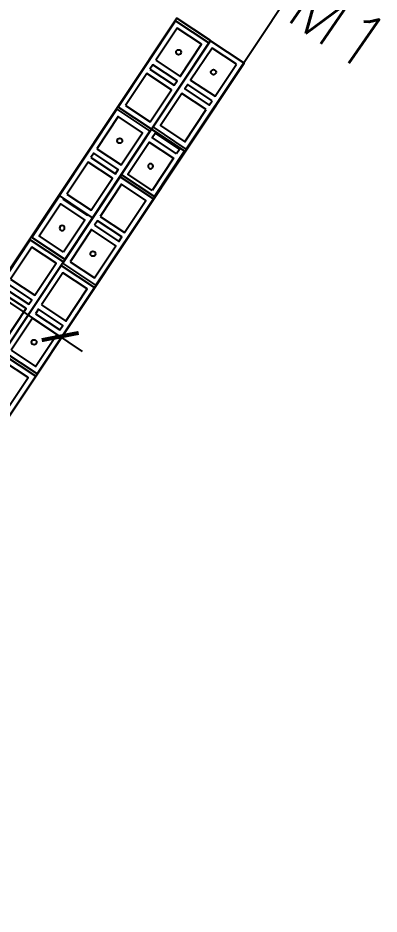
# Model space of a CAD drawing. Header units: metres. Extents: x -33.7 to 12.8, y -17.6 to 9.1.
# Drawn here: x -11.357 to -10, y -7.595 to -4.222 of the extents above; entities that cross this region are included whole.
import ezdxf
from ezdxf.enums import TextEntityAlignment as Align
from ezdxf.xclip import XClip

# ---------------------------------------------------------------- set-up
doc = ezdxf.new("R2010")
doc.units = ezdxf.units.M
doc.header["$XCLIPFRAME"] = 2
for name, color, linetype in [('00', 8, 'Continuous'), ('COTAS', 1, 'Continuous'), ('CUANT-MURO CONTENCION-MURO MC1 BLOCK 0.30', 1, 'Continuous')]:
    doc.layers.add(name, color=color, linetype=linetype)
doc.styles.add('ROMANS', font='romans')
doc.styles.add('ROTULOS', font='GOTHIC.TTF')
doc.styles.get("Standard").update_dxf_attribs({"font": 'arial.ttf'})
doc.dimstyles.new('DIM_100_2', dxfattribs={"dimtxt": 0.2, "dimasz": 0.1, "dimexe": 0.1, "dimexo": 0.1, "dimgap": 0.15, "dimtad": 1, "dimtxsty": 'ROTULOS', "dimblk": 'ARCHTICK', "dimcen": 0.1, "dimdle": 0.1, "dimclrd": 256, "dimclre": 256, "dimclrt": 1, "dimaunit": 1, "dimadec": 3, "dimazin": 3, "dimtfac": 1, "dimtix": 1, "dimtmove": 2, "dimatfit": 0, "dimldrblk": 'FLECHA', "dimfxl": 0.25, "dimtvp": 1, "dimlwd": -1, "dimlwe": -1})

# ---------------------------------------------------------------- blocks, each defined once
blk = doc.blocks.new('*U106')
for points in [[(-0.075, 0.4), (0.075, 0.4), (0.075, 0.01), (-0.075, 0.01)], [(0.055, 0.38), (-0.055, 0.38), (-0.055, 0.235), (0.055, 0.235)], [(0.055, 0.215), (-0.055, 0.215), (-0.055, 0.195), (0.055, 0.195)], [(0.055, 0.175), (-0.055, 0.175), (-0.055, 0.03), (0.055, 0.03)]]:
    blk.add_lwpolyline(points, close=True)
at = {"color": 251}
blk.add_lwpolyline([(-0.075, 0), (0.075, 0)], dxfattribs=at)
at = {"color": 3}
blk.add_circle((0, 0.3075), 0.00953, dxfattribs=at)
blk = doc.blocks.new('*U105')
for points in [[(-0.075, 0.4), (0.075, 0.4), (0.075, 0.01), (-0.075, 0.01)], [(0.055, 0.38), (-0.055, 0.38), (-0.055, 0.235), (0.055, 0.235)], [(0.055, 0.215), (-0.055, 0.215), (-0.055, 0.195), (0.055, 0.195)], [(0.055, 0.175), (-0.055, 0.175), (-0.055, 0.03), (0.055, 0.03)]]:
    blk.add_lwpolyline(points, close=True)
at = {"color": 251}
blk.add_lwpolyline([(-0.075, 0), (0.075, 0)], dxfattribs=at)
at = {"color": 3}
blk.add_circle((0, 0.3075), 0.00953, dxfattribs=at)
blk = doc.blocks.new('*U375')
for points in [[(-0.075, 0.4), (0.075, 0.4), (0.075, 0.01), (-0.075, 0.01)], [(0.055, 0.38), (-0.055, 0.38), (-0.055, 0.235), (0.055, 0.235)], [(0.055, 0.215), (-0.055, 0.215), (-0.055, 0.195), (0.055, 0.195)], [(0.055, 0.175), (-0.055, 0.175), (-0.055, 0.03), (0.055, 0.03)]]:
    blk.add_lwpolyline(points, close=True)
at = {"color": 251}
blk.add_lwpolyline([(-0.075, 0), (0.075, 0)], dxfattribs=at)
at = {"color": 3}
blk.add_circle((0, 0.3075), 0.00953, dxfattribs=at)
blk = doc.blocks.new('*U518')
for points in [[(-0.075, 0.4), (0.075, 0.4), (0.075, 0.01), (-0.075, 0.01)], [(0.055, 0.38), (-0.055, 0.38), (-0.055, 0.235), (0.055, 0.235)], [(0.055, 0.38), (-0.055, 0.38), (-0.055, 0.235), (0.055, 0.235)], [(0.055, 0.215), (-0.055, 0.215), (-0.055, 0.195), (0.055, 0.195)], [(0.055, 0.175), (-0.055, 0.175), (-0.055, 0.03), (0.055, 0.03)]]:
    blk.add_lwpolyline(points, close=True)
blk.add_lwpolyline([(0.055, 0.21), (0.055, 0.215), (-0.055, 0.215), (-0.055, 0.21)])
at = {"color": 251}
blk.add_lwpolyline([(-0.075, 0), (0.075, 0)], dxfattribs=at)
blk = doc.blocks.new('*U374')
for points in [[(-0.075, 0.4), (0.075, 0.4), (0.075, 0.01), (-0.075, 0.01)], [(0.055, 0.38), (-0.055, 0.38), (-0.055, 0.235), (0.055, 0.235)], [(0.055, 0.215), (-0.055, 0.215), (-0.055, 0.195), (0.055, 0.195)], [(0.055, 0.175), (-0.055, 0.175), (-0.055, 0.03), (0.055, 0.03)]]:
    blk.add_lwpolyline(points, close=True)
at = {"color": 251}
blk.add_lwpolyline([(-0.075, 0), (0.075, 0)], dxfattribs=at)
at = {"color": 3}
blk.add_circle((0, 0.1025), 0.00953, dxfattribs=at)
blk = doc.blocks.new('*U515')
for points in [[(-0.075, 0.4), (0.075, 0.4), (0.075, 0.01), (-0.075, 0.01)], [(0.055, 0.38), (-0.055, 0.38), (-0.055, 0.235), (0.055, 0.235)], [(0.055, 0.215), (-0.055, 0.215), (-0.055, 0.195), (0.055, 0.195)], [(0.055, 0.175), (-0.055, 0.175), (-0.055, 0.03), (0.055, 0.03)]]:
    blk.add_lwpolyline(points, close=True)
at = {"color": 3}
blk.add_circle((0, 0.3075), 0.00953, dxfattribs=at)
blk = doc.blocks.new('_ArchTick')
at = {"color": 0, "linetype": 'ByBlock', "lineweight": -2, "const_width": 0.15}
blk.add_lwpolyline([(-0.5, -0.5), (0.5, 0.5)], dxfattribs=at)
blk = doc.blocks.new('*D438')
at = {"layer": 'COTAS', "transparency": 16777216}
for p, q in [((-11.9736, -4.7813), (-11.9736, -4.7813)), ((-12.1124, -4.8087), (-11.1154, -5.4772)), ((-11.1428, -5.3384), (-11.1428, -5.3384))]:
    blk.add_line(p, q, dxfattribs=at)
at = {"layer": 'Defpoints', "color": 0, "transparency": 16777216}
for p in [(-12.0293, -4.8644), (-11.1985, -5.4215), (-11.1985, -5.4215)]:
    blk.add_point(p, dxfattribs=at)
at = {"layer": 'COTAS', "linetype": 'ByBlock', "transparency": 16777216, "xscale": 0.1, "yscale": 0.1, "zscale": 0.1}
for p, rotation in [((-12.0293, -4.8644), 146.1557855369851), ((-11.1985, -5.4215), 326.1557855369851)]:
    blk.add_blockref('_ArchTick', p, dxfattribs=dict(at, rotation=rotation))
at = {"layer": 'COTAS', "color": 1, "transparency": 16777216, "insert": (-12.3276, -4.4098), "char_height": 0.2, "attachment_point": 5, "rotation": 326.1558, "style": 'ROTULOS'}
blk.add_mtext('\\A1;1.00', dxfattribs=at)
blk = doc.blocks.new('FLECHA')
h = blk.add_hatch(color=256)
edge = h.paths.add_edge_path()
edge.add_line((-0.76, -0.716), (-0.346, 0))
edge.add_line((-0.346, 0), (-0.76, 0.716))
edge.add_arc((-0.63, 0.791), 0.15, 30, 210, ccw=False)
edge.add_line((-0.5, 0.866), (0, 0))
edge.add_line((0, 0), (-0.5, -0.866))
edge.add_arc((-0.63, -0.791), 0.15, 150, 330, ccw=False)
blk.add_line((-0.346, 0), (-1.83, 0))
blk.add_lwpolyline([(-0.76, -0.716), (-0.346, 0), (-0.76, 0.716, -1), (-0.5, 0.866), (0, 0), (-0.5, -0.866, -1)], format="xyb", close=True)
blk = doc.blocks.new('*U373')
for points in [[(-0.075, 0.4), (0.075, 0.4), (0.075, 0.01), (-0.075, 0.01)], [(0.055, 0.38), (-0.055, 0.38), (-0.055, 0.235), (0.055, 0.235)], [(0.055, 0.215), (-0.055, 0.215), (-0.055, 0.195), (0.055, 0.195)], [(0.055, 0.175), (-0.055, 0.175), (-0.055, 0.03), (0.055, 0.03)]]:
    blk.add_lwpolyline(points, close=True)
at = {"color": 3}
blk.add_circle((0, 0.3075), 0.00953, dxfattribs=at)
blk = doc.blocks.new('*U519')
for points in [[(-0.075, 0.4), (0.075, 0.4), (0.075, 0.01), (-0.075, 0.01)], [(0.055, 0.38), (-0.055, 0.38), (-0.055, 0.235), (0.055, 0.235)], [(0.055, 0.215), (-0.055, 0.215), (-0.055, 0.195), (0.055, 0.195)], [(0.055, 0.175), (-0.055, 0.175), (-0.055, 0.03), (0.055, 0.03)]]:
    blk.add_lwpolyline(points, close=True)
at = {"color": 251}
blk.add_lwpolyline([(-0.075, 0), (0.075, 0)], dxfattribs=at)
at = {"color": 3}
blk.add_circle((0, 0.1025), 0.00953, dxfattribs=at)
blk = doc.blocks.new('MURO_MC-06')
at = {"color": 0, "linetype": 'CONTINUOUS'}
blk.add_line((0, 0), (6.3829, 0), dxfattribs=at)
at = {"color": 0}
blk.add_lwpolyline([(0, -0.1525), (6.3829, -0.1525), (6.3829, 0.1525), (0, 0.1525)], close=True, dxfattribs=at)
at = {"color": 0, "flags": 1}
for tag in ['ESPESOR', 'ALTURA', 'VANO', 'EJE_L', 'TIPO', 'ETQ']:
    blk.add_attdef(tag, text='', height=0.08, dxfattribs=at).set_placement((3.1914, 0.05), align=Align.MIDDLE_CENTER)
at = {"color": 0}
blk.add_attdef('ID', text='', height=0.08, dxfattribs=at).set_placement((3.1914, 0.05), align=Align.MIDDLE_CENTER)

msp = doc.modelspace()

# ---------------------------------------------------------------- linework, layer by layer
at = {"layer": '00'}
msp.add_lwpolyline([(-17.1568, -14.407), (-10.0922, -3.7636)], dxfattribs=at)

# ---------------------------------------------------------------- block references
for name, p, rotation in [('*U374', (-10.6966, -4.2663), 146.4290513009439), ('*U375', (-10.7924, -4.6827), 326.3860430314557), ('*U519', (-10.9181, -4.5994), 146.4290513009439), ('*U106', (-10.9053, -4.8538), 146.4290513009439), ('*U518', (-11.243, -5.0901), 146.4290513009439), ('*U105', (-11.1267, -5.187), 146.4290513009439), ('*U106', (-11.3477, -5.5204), 146.4290513009439)]:
    msp.add_blockref(name, p, dxfattribs=dict(at, rotation=rotation))
ref = msp.add_blockref('*U373', (-10.6883, -4.5244), dxfattribs=dict(at, xscale=-1, rotation=146.3860430117086))
XClip(ref).set_block_clipping_path([(-0.0743426209, 0.1894353442), (0.0758636395, 0.3945352105)])
ref = msp.add_blockref('*U515', (-11.0215, -4.757), dxfattribs=dict(at, xscale=-1, rotation=146.3860430117086))
XClip(ref).set_block_clipping_path([(-0.0747826076, 0.2114411725), (0.0742232042, 0.4)])
at = {"layer": 'CUANT-MURO CONTENCION-MURO MC1 BLOCK 0.30', "rotation": 56.38604301170844}
msp.add_blockref('MURO_MC-06', (-14.1672, -9.6234), dxfattribs=at).add_auto_attribs({'ID': 'MC-06'})

# ---------------------------------------------------------------- texts
at = {"layer": '00', "style": 'ROMANS'}
msp.add_text('M1', height=0.2, rotation=325.461, dxfattribs=at).set_placement((-10.3604, -4.2231))

# ---------------------------------------------------------------- dimensions: what is measured, and where the dimension line sits
at = {"layer": '00'}
dim = msp.add_linear_dim(base=(-11.1985, -5.4215), p1=(-12.0293, -4.8644), p2=(-11.1985, -5.4215), angle=326.1558, dimstyle='DIM_100_2', dxfattribs=at)
dim.commit()
dim.dimension.update_dxf_attribs({"geometry": '*D438', "text_midpoint": (-12.3276, -4.4098), "dimtype": 161})

doc.saveas('drawing.dxf')
